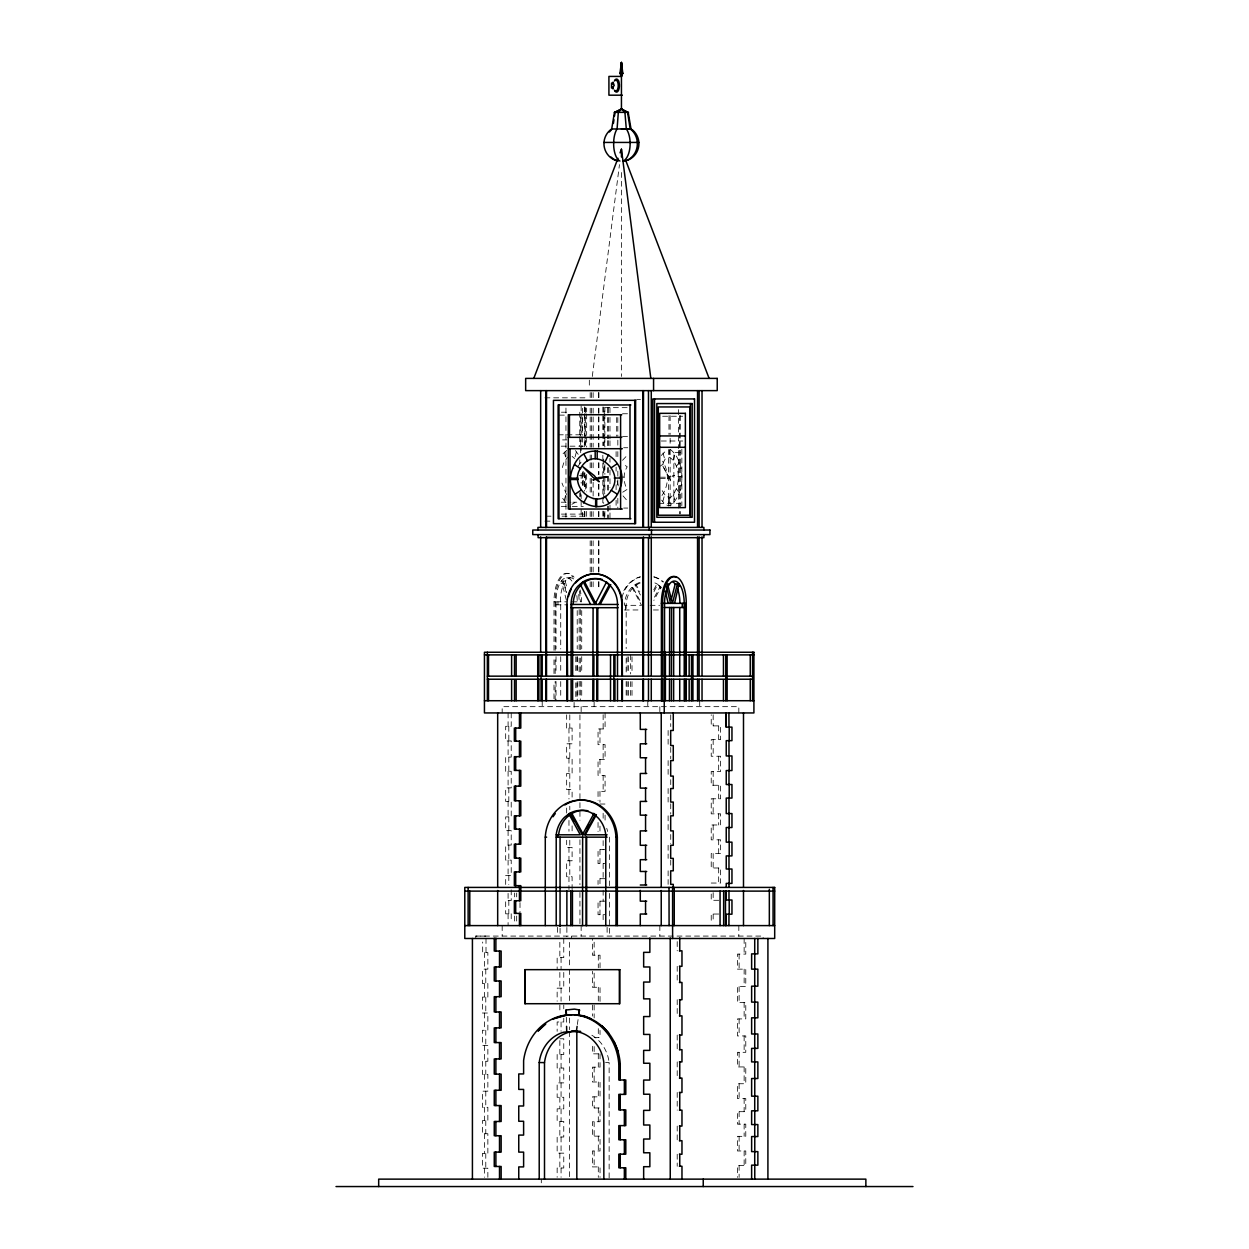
<?xml version="1.0" encoding="UTF-8"?>
<svg xmlns="http://www.w3.org/2000/svg" width="1249" height="1249" viewBox="0 0 1249 1249"><rect width="100%" height="100%" fill="white"/><g stroke="black" fill="none" stroke-linecap="round" stroke-linejoin="round"><path stroke-width="0.75" stroke-dasharray="5 3.75" d="M553.994 698.769L553.994 681.329M553.994 673.57L553.994 658.067M553.994 650.307L553.994 601.831A28.477 12.568 -90 0 1 572.854 577.163M555.165 700.72L555.165 681.329M555.165 673.57L555.165 658.067M555.181 650.307L555.181 601.831A28.477 12.568 -90 0 1 574.025 577.163M582.799 473.23L582.284 484.112M592.291 376.464L619.473 164.618M577.35 1024.508L578.412 1017.248M662.204 490.685L666.029 496.618L670.651 497.414C680.783 487.922 681.298 465.565 669.667 457.228L665.108 459.164L661.595 466.018M673.445 460.022L675.1 453.215M575.086 456.869L576.413 451.904M564.251 500.474L566.016 493.839M662.797 501.598L664.577 494.947M562.378 467.563L563.642 463.114L567.483 457.196M485.767 936.11L475.76 936.079L475.76 938.483M653.758 589.84L656.443 584.673L658.27 584.673L661.517 587.452M654.023 591.558L657.598 584.673L660.846 587.452L653.851 600.457M654.445 597.209L659.691 587.452L660.846 587.452M661.986 495.478C668.964 485.439 669.183 471.513 662.61 461.209M571.917 581.05A24.012 10.601 90 0 0 561.316 581.05L559.13 584.86A24.012 10.601 -90 0 0 556.024 601.831L556.024 648.934M563.237 584.86L564.158 583.252L560.052 583.252M661.236 455.479L667.122 449.624M676.396 466.345L679.347 462.317M578.115 466.127L581.05 462.146M563.08 453.668L569.076 448.36M622.517 460.319L627.279 455.229M631.994 587.452L630.792 588.466A23.84 21.405 -90 0 0 624.531 605.328L641.518 605.328L631.994 587.452L633.618 587.452M640.253 582.924A23.84 21.405 -90 0 0 636.865 584.673L632.431 588.466A23.84 21.405 -90 0 0 626.171 605.328L626.171 648.574M659.347 466.689L663.828 463.691M622.705 492.215L627.217 489.358C623.282 482.536 622.908 473.512 627.201 466.783L622.705 463.754M571.823 504.331L574.962 502.566M544.923 397.822L586.655 397.822M636.6 399.368L640.472 399.368M627.123 407.658L604.204 407.658L604.204 415.449M561.41 412.217L567.436 412.217M622.502 413.762L628.309 413.762M559.302 415.121L567.077 415.121M662.641 416.245L682.688 416.245M558.256 434.808L582.128 434.808L582.128 415.979M622.502 436.369L628.309 436.369M562.581 439.898L566.859 439.898M661.299 441.006L682.688 441.006M561.254 446.174L583.299 446.174M623.657 447.735L627.732 447.735M680.143 452.419L673.867 452.419L673.867 503.331M579.349 475.666L582.768 475.666M677.864 476.634L681.298 476.634M618.958 477.071L624.203 477.071M660.378 477.212L667.325 477.212M660.315 478.554L667.294 478.554M561.238 502.207L570.965 502.207M572.901 502.207L576.788 502.207M658.754 503.331L680.143 503.331M561.254 506.516L570.59 506.516M572.276 506.516L583.299 506.516M623.657 508.062L627.732 508.062M561.426 514.104L585.656 514.104M547.249 516.18L550.965 516.18M562.034 516.18L584.36 516.18M544.923 521.145L550.637 521.145M566.578 573.353L567.749 573.353M566.624 577.834L570.543 577.834M561.316 581.05L565.235 581.05A24.012 10.601 -90 0 1 575.836 581.05M640.394 595.008L635.038 584.673L636.865 584.673M553.994 601.831L555.181 601.831M556.024 601.831L566.796 601.831M572.089 601.831L581.519 601.831A24.012 10.601 -90 0 0 580.098 589.84M556.024 604.828L567.639 604.828M650.089 605.328L659.566 605.328M624.235 609.965L640.675 609.965M653.399 609.965L659.253 609.965M599.973 804.028L605.078 804.028M605.078 849.648L598.052 849.648L598.052 863.621L605.078 863.621M605.078 878.687L598.052 878.687L598.052 884.464M711.227 883.043L720.595 883.043L720.595 867.993L711.227 867.993L711.227 853.582L720.595 853.582L720.595 839.828L711.227 839.828L711.227 824.98L720.595 824.98L720.595 813.848L711.227 813.848L711.227 798.798L720.595 798.798L720.595 785.262L711.227 785.262L711.227 771.507L720.595 771.507L720.595 756.238L711.227 756.238L711.227 739.642L720.595 739.642L720.595 725.888L711.227 725.888L711.227 714.787M718.737 900.295L711.227 900.295L711.227 892.629M605.078 901.169L598.052 901.169L598.052 914.69L605.078 914.69M718.737 914.034L711.227 914.034L711.227 921.746M475.76 936.079L763.139 936.079L763.139 938.483M594.149 1037.466L600.035 1037.466L600.035 1030.394M559.849 1038.778L563.767 1038.778L563.767 1054.499L557.148 1054.499L557.148 1068.036L563.767 1068.036L563.767 1082.867L557.148 1082.867L557.148 1097.278L563.767 1097.278L563.767 1108.847L557.148 1108.847L557.148 1121.508L563.767 1121.508L563.767 1136.996L557.148 1136.996L557.148 1153.155L563.767 1153.155L563.767 1168.002L557.148 1168.002L557.148 1177.276M598.568 1053.844L592.416 1053.844L592.416 1044.742M605.609 1062.571L609.137 1062.571L609.137 1179.134M670.37 449.484C685.842 461.646 685.576 492.559 670.854 505.299L667.622 505.455L664.468 503.69L661.627 500.146M572.104 456.4L574.649 458.524M659.691 587.452L660.877 588.466M623.048 495.915L626.483 499.897M676.396 488.921L679.347 492.731M575.43 450.546L578.209 454.355M562.69 498.335L565.454 502.145M566.562 494.651L561.988 483.066M639.878 600.457L632.946 587.452L636.194 584.673L639.769 591.558M663.032 453.012L664.796 459.648M673.414 494.947L675.194 501.598M564.158 583.252L566.546 592.541M566.312 599.973L562.003 583.252L563.283 581.05L566.172 592.385M565.235 581.05L567.171 588.607M564.329 452.107L565.984 458.898M617.147 481.021L618.333 486.361M566.312 1017.248L566.531 1024.508M745.778 942.386L745.778 954.095L737.472 954.095L737.472 969.146L745.778 969.146L745.778 986.616L737.472 986.616L737.472 1002.541L745.778 1002.541L745.778 1018.919L737.472 1018.919L737.472 1035.936L745.778 1035.936L745.778 1052.314L737.472 1052.314L737.472 1066.943L745.778 1066.943L745.778 1083.742L737.472 1083.742L737.472 1098.589L745.778 1098.589L745.778 1111.688L737.472 1111.688L737.472 1124.131L745.778 1124.131L745.778 1136.34L737.472 1136.34L737.472 1150.969L745.778 1150.969L745.778 1165.379L737.472 1165.379L737.472 1177.417M744.139 938.483L744.139 954.095M744.139 969.146L744.139 986.616M744.139 1002.541L744.139 1018.919M744.139 1035.936L744.139 1052.314M744.139 1066.943L744.139 1083.742M744.139 1098.589L744.139 1111.688M744.139 1124.131L744.139 1136.34M744.139 1150.969L744.139 1165.379M739.111 954.095L739.111 969.146M739.111 986.616L739.111 1002.541M739.111 1018.919L739.111 1035.936M739.111 1052.314L739.111 1066.943M739.111 1083.742L739.111 1098.589M739.111 1111.688L739.111 1124.131M739.111 1136.34L739.111 1150.969M739.111 1165.379L739.111 1177.417M738.83 712.945L738.83 706.669L502.176 706.669L502.176 712.945M738.83 925.603L738.83 936.079M718.675 725.888L718.675 739.642M718.675 756.238L718.675 771.507M718.675 785.262L718.675 798.798M718.675 813.848L718.675 824.98M718.675 839.828L718.675 853.582M718.675 867.993L718.675 883.043M713.163 714.787L713.163 725.888M713.163 739.642L713.163 756.238M713.163 771.507L713.163 785.262M713.163 798.798L713.163 813.848M713.163 824.98L713.163 839.828M713.163 853.582L713.163 867.993M713.163 892.629L713.163 900.295M713.163 914.034L713.163 921.746M699.705 700.72L699.705 706.669M681.845 449.25L681.845 505.689M680.33 415.574L680.143 448.625M680.33 450.264L680.33 513.87M679.456 415.574L679.456 448.344M679.456 450.264L679.456 513.87M678.441 409.61L678.441 448.594M678.441 450.546L678.441 509.014M677.208 941.605L677.208 950.817M677.208 966.32L677.208 982.463M677.208 999.715L677.208 1015.859M677.208 1035.078L677.208 1049.691M677.208 1061.915L677.208 1078.074M677.208 1092.469L677.208 1110.158M677.208 1126.083L677.208 1140.712M677.208 1154.248L677.208 1166.254M670.729 714.881L670.729 726.575M670.729 747.417L670.729 758.721M670.729 779.641L670.729 786.761M670.729 803.794L670.729 814.098M670.729 834.488L670.729 843.481M670.729 860.155L670.729 867.274M670.135 415.652L670.135 434.48M670.135 438.258L670.135 445.831M670.135 449.671L670.135 506.126M669.495 449.515L669.495 457.243M669.245 497.586L669.245 505.377M668.98 415.652L668.98 434.48M668.73 497.648L668.73 505.392M668.496 449.562L668.402 506.126M668.121 730.478L668.121 745.544M668.121 760.594L668.121 776.097M668.121 788.541L668.121 802.061M668.121 815.816L668.121 830.882M668.121 845.292L668.121 858.375M668.121 870.818L668.121 884.354M659.847 706.669L659.847 712.945M659.847 925.603L659.847 936.079M647.794 700.72L647.794 706.669M632.01 656.787L632.01 673.976M632.01 681.611L632.01 698.8M630.651 654.882L630.651 673.976M630.651 681.611L630.651 698.8M628.481 656.787L628.481 673.976M628.481 681.611L628.481 698.8M627.123 656.787L627.123 673.976M627.123 681.611L627.123 698.8M626.171 658.239L626.171 673.679M626.171 681.408L626.171 698.784M625.499 605.328L625.499 609.965M621.44 172.518L621.44 376.449M617.833 417.541L617.833 436.369M617.833 440.148L617.833 445.831M617.833 451.623L617.833 459.413M617.833 471.092L617.833 486.657M617.833 498.335L617.833 508.062M616.678 417.541L616.678 436.369M616.1 451.623L616.1 457.462M616.1 467.188L616.1 471.092M616.1 484.706L616.1 490.545M616.1 500.287L616.1 508.062M609.98 407.658L609.98 415.449M609.98 417.4L609.98 438.852M609.98 440.788L609.98 446.642M609.98 458.336L609.98 462.239M609.98 470.03L609.98 487.578M609.98 505.111L609.98 510.966M609.98 512.917L609.98 518.757M609.621 837.158L609.621 885.65M609.621 893.41L609.621 926.383M609.621 928.319L609.621 936.079M608.435 407.861L608.435 415.574M608.435 417.494L608.435 438.711M608.435 440.632L608.435 446.408M608.435 467.61L608.435 490.748M608.435 506.157L608.435 517.726M607.576 407.861L607.576 415.574M607.576 417.494L607.576 438.711M607.576 440.632L607.576 446.408M607.576 467.61L607.576 490.748M607.576 506.157L607.576 517.726M607.108 927.351L607.108 936.079M605.078 712.945L605.078 728.948L598.052 728.948L598.052 744.669L605.078 744.669L605.078 759.501L598.052 759.501L598.052 775.442L605.078 775.442L605.078 791.366L598.052 791.366L598.052 800.422M605.078 815.097L605.078 820.624M604.875 408.048L604.875 411.951M604.875 413.903L604.875 435.339M604.875 437.291L604.875 447.048M604.875 464.597L604.875 474.339M604.875 476.291L604.875 493.839M604.875 511.387L604.875 517.242M604.204 417.4L604.204 438.852M604.204 440.788L604.204 446.642M604.204 466.127L604.204 473.933M604.204 481.724L604.204 493.417M604.204 512.917L604.204 518.757M603.704 407.08L603.704 445.612M603.704 459.101L603.704 474.526M603.704 476.447L603.704 503.425M603.704 511.138L603.704 516.914M603.142 714.709L603.142 728.948M603.142 744.669L603.142 759.501M603.142 775.442L603.142 791.366M603.142 813.255L603.142 820.624M603.142 840.655L603.142 849.648M603.142 863.621L603.142 878.687M603.142 890.256L603.142 901.169M603.142 914.69L603.142 921.965M602.845 407.08L602.845 445.612M602.845 455.245L602.845 461.037M602.845 462.957L602.845 478.367M602.845 480.303L602.845 503.425M602.845 511.138L602.845 516.914M599.973 728.948L599.973 744.669M599.973 759.501L599.973 775.442M599.973 791.366L599.973 802.217M599.973 826.104L599.973 831.584M599.973 849.648L599.973 863.621M599.973 878.687L599.973 884.464M599.973 901.169L599.973 914.69M600.035 967.741L600.035 955.188L592.416 955.188L592.416 938.483M600.035 1001.433L600.035 987.272L592.416 987.272L592.416 971.332M600.035 1053.844L600.035 1067.161L592.416 1067.161L592.416 1081.993L600.035 1081.993L600.035 1096.841L592.416 1096.841L592.416 1107.972L600.035 1107.972L600.035 1121.727L592.416 1121.727L592.416 1136.137L600.035 1136.137L600.035 1150.969L592.416 1150.969L592.416 1166.909L600.035 1166.909L600.035 1177.385M598.927 392.576L598.927 398.415M598.927 408.173L598.927 447.173M598.927 462.786L598.927 474.479M598.927 484.237L598.927 495.931M598.927 511.544L598.927 517.383M598.927 540.786L598.927 571.995M598.927 581.753L598.927 589.544M598.536 392.576L598.536 398.415M598.536 408.173L598.536 447.173M598.536 462.786L598.536 474.479M598.536 484.237L598.536 495.931M598.536 511.544L598.536 517.383M598.536 540.786L598.536 571.995M598.536 581.753L598.536 589.544M598.302 955.188L598.302 967.741M598.302 987.272L598.302 1001.433M598.302 1028.63L598.302 1037.466M598.302 1053.844L598.302 1067.161M598.302 1081.993L598.302 1096.841M598.302 1107.972L598.302 1121.727M598.302 1136.137L598.302 1150.969M598.302 1166.909L598.302 1177.385M598.052 822.451L598.052 831.584M594.118 702.203L594.118 706.669M594.149 942.199L594.149 955.188M594.149 973.112L594.149 987.272M594.149 1005.039L594.149 1017.951M594.149 1046.568L594.149 1053.844M594.149 1067.161L594.149 1081.993M594.149 1096.841L594.149 1107.972M594.149 1121.727L594.149 1136.137M594.149 1150.969L594.149 1166.909M593.134 392.576L593.134 398.415M593.134 408.173L593.134 447.173M593.134 462.786L593.134 470.576M593.134 482.286L593.134 499.834M593.134 511.544L593.134 517.383M593.134 540.786L593.134 571.995M593.134 581.753L593.134 589.544M592.416 1005.039L592.416 1016.108M591.558 392.576L591.558 398.415M591.558 408.173L591.558 447.173M591.558 454.979L591.558 460.834M591.558 462.786L591.558 470.576M591.558 478.383L591.558 493.979M591.558 511.544L591.558 517.383M591.558 540.786L591.558 571.995M591.558 581.753L591.558 587.592M590.184 392.576L590.184 398.415M590.184 408.173L590.184 447.173M590.184 454.979L590.184 460.834M590.184 462.786L590.184 470.576M590.184 478.383L590.184 493.979M590.184 511.544L590.184 517.383M590.184 540.786L590.184 571.995M590.184 581.753L590.184 587.592M589.325 380.149L589.325 388.876M586.655 408.048L586.655 411.951M586.655 413.903L586.655 435.339M586.655 437.291L586.655 447.048M586.655 474.339L586.655 491.887M586.655 511.387L586.655 517.242M585.656 407.767L585.656 415.495M585.656 417.431L585.656 438.696M585.656 440.632L585.656 446.439M585.656 475.432L585.656 490.904M584.891 407.455L584.891 411.311M584.891 413.232L584.891 445.987M584.891 472.965L584.891 490.311M584.891 511.512L584.891 517.289M584.345 406.877L584.36 446.783M584.345 472.715L584.36 491.122M584.345 511.45L584.345 517.273M583.299 471.482L583.299 487.048M582.596 408.236L582.596 435.23M582.596 437.15L582.596 446.783M582.596 471.841L582.596 487.266M582.596 512.324L582.596 516.18M581.722 610.574L581.722 648.934M581.722 656.599L581.722 673.867M581.722 681.532L581.722 698.8M581.144 405.831L581.144 411.639M581.144 413.575L581.144 434.839M581.144 436.775L581.144 452.232M581.144 473.496L581.144 483.16M581.144 494.76L581.144 498.632M581.144 500.568L581.144 514.104M581.144 706.669L581.144 712.945M581.144 925.603L581.144 936.079M580.676 417.025L580.676 436.088M580.676 439.898L580.676 445.737M580.676 447.688L580.676 453.528M580.676 492.481L580.676 496.368M580.317 609.59L580.317 650.307M580.317 658.067L580.317 673.57M580.317 681.329L580.317 700.72M579.942 714.881L579.942 800.734M579.942 802.685L579.942 820.25M579.942 839.765L579.942 884.635M579.942 892.442L579.942 923.651M579.77 412.217L579.77 434.808M579.77 436.713L579.77 446.174M579.77 459.804L579.77 463.691M579.77 492.887L579.77 496.774M579.146 609.59L579.146 650.307M579.146 658.067L579.146 673.57M579.146 681.329L579.146 698.769M577.21 610.574L577.21 648.934M577.21 656.599L577.21 673.867M577.21 681.532L577.21 700.72M577.022 656.818L577.022 674.226M577.022 682.797L577.022 697.129M575.773 656.818L575.773 674.226M575.773 682.797L575.773 697.129M574.103 702.453L574.103 711.196M572.104 797.112L572.104 789.633L566.656 789.633L566.656 773.474L572.104 773.474L572.104 758.19L566.656 758.19L566.656 743.795L572.104 743.795L572.104 728.073L566.656 728.073L566.656 714.834M572.104 825.854L572.104 831.256M572.104 889.6L572.104 876.72L566.656 876.72L566.656 860.78L572.104 860.78L572.104 847.462L566.656 847.462L566.656 840.265M571.589 936.079L571.589 938.483M569.794 714.834L569.794 728.073M569.794 743.795L569.794 758.19M569.794 773.474L569.794 789.633M569.794 806.261L569.794 809.805M569.794 840.265L569.794 847.462M569.794 860.78L569.794 876.72M569.403 942.371L569.403 967.6M569.403 969.536L569.403 1000.59M569.403 1018.06L569.403 1029.691M569.403 1031.643L569.403 1177.183M568.966 728.073L568.966 743.795M568.966 758.19L568.966 773.474M568.966 789.633L568.966 798.985M568.966 820.452L568.966 831.256M568.966 847.462L568.966 860.78M568.966 876.72L568.966 889.6M566.656 808.041L566.656 813.349M566.874 927.445L566.874 936.641M565.953 408.048L565.953 517.242M563.767 938.483L563.767 957.577L557.148 957.577L557.148 968.709M563.767 972.425L563.767 988.146L557.148 988.146L557.148 1001.214M563.767 1004.945L563.767 1008.739M563.767 1018.185L563.767 1021.979L557.148 1021.979L557.148 1031.315M561.066 957.577L561.066 968.709M561.066 988.146L561.066 1001.214M561.066 1021.979L561.066 1031.315M561.066 1054.499L561.066 1068.036M561.066 1082.867L561.066 1097.278M561.066 1108.847L561.066 1121.508M561.066 1136.996L561.066 1153.155M561.066 1168.002L561.066 1177.276M560.723 604.828L560.723 648.934M560.723 656.599L560.723 673.867M560.723 681.532L560.723 698.8M560.067 928.319L560.067 936.079M559.849 942.308L559.849 957.577M559.849 972.425L559.849 988.146M559.849 1004.945L559.849 1012.517M559.849 1040.526L559.849 1054.499M559.849 1068.036L559.849 1082.867M559.849 1097.278L559.849 1108.847M559.849 1121.508L559.849 1136.996M559.849 1153.155L559.849 1168.002M557.975 601.831L557.975 604.828M557.554 927.351L557.554 936.079M556.024 656.599L556.024 673.867M556.024 681.532L556.024 700.72M542.207 700.72L542.207 706.669M541.301 1179.134L541.301 1182.834M520.006 902.621L520.006 912.192M516.68 893.035L516.68 896.876M516.68 916.032L516.68 921.778M514.65 893.035L514.65 896.876M514.65 916.032L514.65 921.778M511.216 712.945L511.216 726.325L505.673 726.325L505.673 740.954L511.216 740.954L511.216 757.097L505.673 757.097L505.673 771.289L511.216 771.289L511.216 787.885L505.673 787.885L505.673 801.421L511.216 801.421L511.216 816.908L505.673 816.908L505.673 830.663L511.216 830.663L511.216 845.073L505.673 845.073L505.673 860.124L511.216 860.124L511.216 875.627L505.673 875.627L505.673 884.511M511.216 889.85L511.216 900.513L505.673 900.513L505.673 913.815L511.216 913.815L511.216 922.246M508.811 726.325L508.811 740.954M508.811 757.097L508.811 771.289M508.811 787.885L508.811 801.421M508.811 816.908L508.811 830.663M508.811 845.073L508.811 860.124M508.811 875.627L508.811 884.511M508.811 900.513L508.811 913.815M508.093 712.945L508.093 726.325M508.093 740.954L508.093 757.097M508.093 771.289L508.093 787.885M508.093 801.421L508.093 816.908M508.093 830.663L508.093 845.073M508.093 860.124L508.093 875.627M508.093 893.394L508.093 900.513M508.093 913.815L508.093 925.603M502.176 925.603L502.176 936.079M487.859 1177.307L487.859 1168.221L482.457 1168.221L482.457 1153.373L487.859 1153.373L487.859 1133.733L482.457 1133.733L482.457 1120.634L487.859 1120.634L487.859 1107.317L482.457 1107.317L482.457 1091.173L487.859 1091.173L487.859 1074.359L482.457 1074.359L482.457 1061.26L487.859 1061.26L487.859 1045.554L482.457 1045.554L482.457 1030.269L487.859 1030.269L487.859 1013.033L482.457 1013.033L482.457 997.092L487.859 997.092L487.859 983.556L482.457 983.556L482.457 969.146L487.859 969.146L487.859 952.565L482.676 952.565L482.676 942.011M486.002 938.483L486.002 952.565M485.783 969.146L485.783 983.556M485.783 997.092L485.783 1013.033M485.783 1030.269L485.783 1045.554M485.783 1061.26L485.783 1074.359M485.783 1091.173L485.783 1107.317M485.783 1120.634L485.783 1133.733M485.783 1153.373L485.783 1168.221M484.534 952.565L484.534 969.146M484.534 983.556L484.534 997.092M484.534 1013.033L484.534 1030.269M484.534 1045.554L484.534 1061.26M484.534 1074.359L484.534 1091.173M484.534 1107.317L484.534 1120.634M484.534 1133.733L484.534 1153.373M484.534 1168.221L484.534 1177.307M591.839 1035.218A36.346 32.615 -90 0 1 609.137 1062.571M606.733 828.29A27.821 24.964 -90 0 1 607.623 831.491M576.851 595.617A24.012 10.601 -90 0 1 577.21 601.831M653.617 576.866A29.461 26.448 -90 0 1 662.86 581.956M623.876 590.59A29.461 26.448 -90 0 1 639.925 576.866M579.364 590.933A28.477 12.568 -90 0 1 580.317 601.831M560.333 601.831A24.012 10.601 -90 0 1 563.44 584.86M654.882 582.924A23.84 21.405 -90 0 1 658.27 584.673M654.289 576.866A29.461 26.448 -90 0 1 663.547 581.956M621.908 597.709A29.461 26.448 -90 0 1 640.596 576.866M635.038 584.673A23.84 21.405 -90 0 1 640.206 582.299M578.709 594.462A28.477 12.568 -90 0 1 579.146 601.831M670.276 476.134L667.388 478.523L674.694 475.323L670.276 476.134M670.401 480.225L662.516 465.44L670.401 480.225"/><path stroke-width="1.5" d="M582.549 925.603L582.643 837.158M596.741 700.72L596.757 679.394M596.772 675.522L596.835 607.701M597.709 700.72L597.725 679.394M597.725 675.522L597.803 607.701M664.546 652.165L664.546 603.361A22.295 9.836 90 0 1 667.434 587.592L669.464 584.048A22.295 9.836 -90 0 1 679.3 584.048L681.345 587.592A22.295 9.836 -90 0 1 684.218 603.361L684.218 675.459M673.633 700.72L673.648 679.347M673.648 675.459L673.695 607.498M669.464 700.72L669.511 679.347M669.526 675.459L669.667 607.498M671.431 700.72L671.478 679.347M671.478 675.459L671.634 607.498M592.791 700.72L592.853 679.394M592.869 675.522L593.103 607.701M593.743 700.72L593.821 679.394M593.837 675.522L593.899 656.147M726.169 925.603L726.231 914.19L731.961 914.19L731.961 899.998L726.231 899.998L726.231 890.771M728.916 925.603L728.979 914.19M622.002 71.49L621.44 62.45L619.941 73.301L621.44 76.423L622.814 73.301L621.44 62.45L621.44 76.423L608.919 76.423L608.919 95.189L622.314 95.189M566.265 1015.437L566.109 1009.973L574.415 1009.114L579.458 1009.973L578.755 1015.156L584.032 1015.859L591.074 1018.794M576.304 1031.783L577.1 1026.335M578.677 1015.437L579.458 1009.973M613.4 123.417L613.962 119.732M614.524 116.048L615.07 112.363L621.44 109.053L628.2 112.363L631.026 129.006L632.915 130.286A17.72 17.47 90 0 1 627.107 160.418M618.083 161.043A17.72 17.47 90 0 1 611.698 128.928L614.446 112.363L621.44 109.053L627.591 112.363L630.167 129.006L631.9 130.286A17.72 15.909 90 0 1 637.318 142.433A17.72 15.909 -90 0 1 623.907 161.152M621.44 76.423L622.111 73.301M674.538 603.361L678.519 586.093L677.348 584.048L672.43 603.361L667.512 584.048L669.464 584.048M671.166 599.848L675.194 584.048A22.295 9.836 90 0 0 672.821 581.831M533.776 378.4L617.958 158.311M620.05 152.846L621.44 149.209L650.838 378.4M611.214 490.311C625.562 471.107 594.524 444.878 581.144 467.407C566.796 486.626 597.834 512.855 611.214 490.311L617.24 494.136M605.25 461.427L608.606 454.62M598.802 604.454L609.418 584.563L606.483 582.05L594.883 604.454L583.267 582.05L580.332 584.563L590.605 604.454M600.144 604.454L610.761 584.563M583.58 503.004L587.202 496.353M556.211 925.603L556.211 834.8A27.821 24.964 90 0 1 564.439 817.346L569.388 813.536L571.901 813.536L583.486 834.8L582.331 834.8L593.931 813.536L595.351 814.629L584.282 834.8L607.108 834.8M587.061 828.259L588.841 824.98M585.344 834.8L596.413 814.629M538.475 1030.737L545.563 1024.118M621.44 62.45L621.44 109.053L618.317 112.363L617.084 128.928A17.72 7.822 -90 0 0 613.774 140.231L613.649 144.853A17.72 7.822 90 0 0 619.941 161.043M606.483 582.05L605.906 582.05A25.87 23.216 90 0 0 582.69 582.05L577.881 586.171A25.87 23.216 -90 0 0 571.09 604.454L571.09 675.522M574.025 821.358L570.371 814.629L566.843 817.346A27.821 24.964 -90 0 0 558.615 834.8M611.245 467.751L617.24 463.707M575.196 494.136L581.191 490.092M555.43 1018.294L566.546 1015.156L566.109 1009.973M580.707 1031.409A36.346 32.615 -90 0 0 576.819 1031.143L563.799 1032.174A36.346 32.615 -90 0 0 539.209 1062.571L539.209 1179.134M619.926 73.301L622.97 73.301M620.566 109.053L622.314 109.053M614.367 112.363L628.528 112.363M611.573 128.975L631.307 128.975M603.954 142.433L638.942 142.433M630.854 404.973L558.116 404.973L558.116 518.694L630.854 518.694M621.752 414.73L568.295 414.73L568.295 509.03L622.33 509.03M659.659 435.932L685.373 435.932M568.295 437.337L621.752 437.337M659.659 447.298L685.373 447.298M568.295 448.703L622.33 448.703M614.227 478.039L621.221 478.039M571.105 478.18L578.053 478.18M571.136 479.522L578.131 479.522M582.69 582.05L584.719 582.05A25.87 23.216 90 0 1 602.33 579.474M675.194 584.048L679.3 584.048M579.755 584.563L581.878 584.563L580.004 586.171A25.87 23.216 -90 0 0 573.213 604.454M678.519 586.093L680.486 586.093M661.392 675.397L661.392 603.361L662.563 603.361A26.854 11.85 90 0 1 674.413 576.523A26.854 11.85 90 0 1 686.263 603.361L686.263 675.397M663.422 603.361L684.218 603.361M686.263 603.361L685.077 603.361L685.077 675.397M566.968 675.693L566.968 604.454L567.546 675.693M571.09 604.454L618.083 604.454M566.968 604.454A30.554 27.416 90 0 1 594.399 573.9A30.554 27.416 90 0 1 621.815 604.454L622.392 675.693M664.249 607.498L684.218 607.498M571.09 607.701L618.083 607.701M484.44 654.882L753.912 654.882M487.36 676.162L663.078 676.162M665.014 676.162L752.569 676.162M487.36 679.222L663.078 679.222M665.014 679.222L752.569 679.222M484.44 700.72L753.912 700.72M726.231 727.121L726.231 712.945L726.231 727.121L731.961 727.121L731.961 740.657L726.231 740.657L726.231 755.942L731.961 755.942L731.961 770.555L726.231 770.555L726.231 784.528L731.961 784.528L731.961 798.064L726.231 798.064L726.231 813.567L731.961 813.567L731.961 827.525L726.231 827.525L726.231 842.154L731.961 842.154L731.961 855.908L726.231 855.908L726.231 869.007L731.961 869.007L731.961 883.402L726.231 883.402L726.231 887.087M646.717 729.385L640.284 729.385L640.284 712.945M646.717 743.795L640.284 743.795L640.284 757.753L646.717 757.753M646.717 773.474L640.284 773.474L640.284 788.103L646.717 788.103M646.717 801.421L640.284 801.421L640.284 815.16L646.717 815.16M569.388 813.536A27.821 24.964 -90 0 1 592.588 813.536L593.931 813.536M567.967 814.629L570.371 814.629M594.009 814.629L595.351 814.629M646.717 830.882L640.284 830.882L640.284 845.292L646.717 845.292M556.211 834.8L580.285 834.8L569.31 814.629L570.746 813.536L582.331 834.8M545.282 925.603L545.282 837.158L546.625 837.158M556.211 837.158L607.108 837.158M545.282 837.158A39.468 35.425 -90 0 1 580.644 800.047A39.468 35.425 -90 0 1 615.991 837.158L617.334 837.158L617.334 925.603M646.717 859.687L640.284 859.687L640.284 871.474L646.717 871.474M640.284 885.01L646.717 885.01M464.784 891.115L774.692 891.115M646.717 901.169L640.284 901.169L640.284 890.396M646.717 914.034L640.284 914.034L640.284 925.603M464.784 925.603L774.692 925.603M679.425 950.817L681.97 950.817L681.97 966.32L679.425 966.32M679.425 982.463L681.97 982.463L681.97 999.715L679.425 999.715M679.425 1015.859L681.97 1015.859L681.97 1035.078L679.425 1035.078M679.425 1049.691L681.97 1049.691L681.97 1061.915L679.425 1061.915M539.209 1062.571L544.502 1062.571A36.346 32.615 90 0 1 576.819 1031.143L576.819 1179.134M518.757 1179.134L518.757 1166.909L523.612 1166.909L523.612 1152.124L518.757 1152.124L518.757 1135.091L523.612 1135.091L523.612 1121.274L518.757 1121.274L518.757 1105.989L523.612 1105.989L523.612 1089.425L518.757 1089.425L518.757 1073.937L523.612 1073.937L523.612 1060.604A53.379 47.899 -90 0 1 572.604 1014.797A53.379 47.899 -90 0 1 618.801 1064.086L620.253 1064.086L620.253 1079.979M679.425 1078.074L681.97 1078.074L681.97 1092.469L679.425 1092.469M679.425 1110.158L681.97 1110.158L681.97 1126.083L679.425 1126.083M679.425 1140.712L681.97 1140.712L681.97 1154.248L679.425 1154.248M679.425 1166.254L681.97 1166.254L681.97 1179.134M336.012 1186.55L912.988 1186.55M621.362 128.975L630.167 129.006M571.527 1031.143L579.255 1032.174A36.346 32.615 90 0 1 603.845 1062.571L603.845 1179.134M574.602 464.659L580.582 468.64M601.831 1025.71L608.638 1032.954M592.588 813.536L597.537 817.346A27.821 24.964 -90 0 1 605.765 834.8L605.765 925.603M605.906 582.05L610.714 586.171A25.87 23.216 -90 0 1 617.506 604.454L617.506 675.522M621.44 109.053L624.922 112.363L626.295 128.928A17.72 8.696 90 0 1 629.964 147.148A17.72 8.696 90 0 1 623.11 161.043M584.048 454.417L587.639 461.037M605.172 496.353L608.778 503.004M584.719 582.05L596.319 604.454M614.086 1041.525L618.099 1051.408M625.624 160.122L709.12 378.4M666.326 586.093L670.557 603.361M665.249 591.277L668.215 603.361M566.578 1026.335L566.734 1031.783M728.916 712.945L728.979 727.121M865.869 1186.55L865.869 1179.134L378.681 1179.134L378.681 1186.55M773.069 887.414L773.069 925.603M769.337 889.319L769.337 925.603M767.916 938.483L767.916 1179.134M757.862 938.483L757.862 953.877L751.633 953.877L751.633 969.146L757.862 969.146L757.862 986.179L751.633 986.179L751.633 1002.104L757.862 1002.104L757.862 1017.826L751.633 1017.826L751.633 1033.985L757.862 1033.985L757.862 1048.379L751.633 1048.379L751.633 1061.915L757.862 1061.915L757.862 1078.511L751.633 1078.511L751.633 1096.185L757.862 1096.185L757.862 1110.814L751.633 1110.814L751.633 1124.568L757.862 1124.568L757.862 1136.559L751.633 1136.559L751.633 1151.625L757.862 1151.625L757.862 1165.161L751.633 1165.161L751.633 1179.134M754.771 953.877L754.771 969.146M754.771 986.179L754.771 1002.104M754.771 1017.826L754.771 1033.985M754.771 1048.379L754.771 1061.915M754.771 1078.511L754.771 1096.185M754.771 1110.814L754.771 1124.568M754.771 1136.559L754.771 1151.625M754.771 1165.161L754.771 1179.134M754.724 938.483L754.724 953.877M754.724 969.146L754.724 986.179M754.724 1002.104L754.724 1017.826M754.724 1033.985L754.724 1048.379M754.724 1061.915L754.724 1078.511M754.724 1096.185L754.724 1110.814M754.724 1124.568L754.724 1136.559M754.724 1151.625L754.724 1165.161M752.569 652.259L752.569 700.72M750.243 654.882L750.243 676.162M750.243 679.222L750.243 700.72M743.498 712.945L743.498 886.587M743.498 890.49L743.498 925.603M729.213 727.121L729.213 740.657M729.213 755.942L729.213 770.555M729.213 784.528L729.213 798.064M729.213 813.567L729.213 827.525M729.213 842.154L729.213 855.908M729.213 869.007L729.213 883.402M729.213 899.998L729.213 914.19M728.979 740.657L728.979 755.942M728.979 770.555L728.979 784.528M728.979 798.064L728.979 813.567M728.979 827.525L728.979 842.154M728.979 855.908L728.979 869.007M728.979 883.402L728.979 887.087M728.979 890.771L728.979 899.998M727.137 654.882L727.137 700.72M725.778 654.882L725.778 700.72M725.482 891.115L725.482 925.603M723.655 891.115L723.655 925.603M723.452 654.882L723.452 675.881M723.452 679.706L723.452 700.72M720.064 891.115L720.064 925.603M703.89 530.029L703.89 527.406L537.929 527.406L537.929 530.029M703.89 534.603L703.89 537.663L538.116 537.663L538.116 534.603M703.234 1179.134L703.234 1186.55M702.032 390.625L702.032 527.14M702.032 536.883L702.032 675.366M702.032 679.269L702.032 700.72M699.112 390.625L699.112 527.14M699.112 536.883L699.112 675.366M699.112 679.269L699.112 700.72M697.551 390.625L697.551 527.14M697.551 536.883L697.551 675.366M697.551 679.269L697.551 700.72M692.93 654.882L692.93 700.72M691.478 654.882L691.478 700.72M690.416 403.568L690.416 517.289M689.151 654.882L689.151 675.881M689.151 679.706L689.151 700.72M686.263 679.3L686.263 700.72M685.077 679.3L685.077 700.72M684.218 679.347L684.218 700.72M682.266 603.361L682.266 607.498M679.721 607.498L679.721 675.459M679.721 679.347L679.721 700.72M679.753 937.921L679.753 950.817M679.753 966.32L679.753 982.463M679.753 999.715L679.753 1015.859M679.753 1035.078L679.753 1049.691M679.753 1061.915L679.753 1078.074M679.753 1092.469L679.753 1110.158M679.753 1126.083L679.753 1140.712M679.753 1154.248L679.753 1166.254M674.241 887.414L674.241 925.603M673.273 712.945L673.273 730.478L670.682 730.478L670.682 745.544L673.273 745.544L673.273 760.594L670.682 760.594L670.682 776.097L673.273 776.097L673.273 788.541L670.682 788.541L670.682 802.061L673.273 802.061L673.273 815.816L670.682 815.816L670.682 830.882L673.273 830.882L673.273 845.292L670.682 845.292L670.682 858.375L673.273 858.375L673.273 870.818L670.682 870.818L670.682 884.354L673.273 884.354L673.273 887.852M672.602 887.414L672.602 938.483M670.245 938.015L670.245 1179.134M669.011 887.414L669.089 925.603M665.405 652.259L665.405 700.72M664.249 652.259L664.249 712.945M662.563 603.361L662.563 675.397M662.563 679.3L662.563 700.72M661.923 652.259L661.923 700.72M661.392 679.3L661.392 700.72M661.236 712.945L661.236 886.587M661.236 890.49L661.236 925.603M654.538 398.931L654.538 522.254M653.57 378.4L653.57 390.625M651.275 390.625L651.275 527.14M651.463 530.029L651.463 534.603M651.275 536.883L651.275 675.366M651.275 679.269L651.275 700.72M649.855 938.077L649.855 952.347L643.657 952.347L643.657 966.976L649.855 966.976L649.855 982.057L643.657 982.057L643.657 998.857L649.855 998.857L649.855 1016.545L643.657 1016.545L643.657 1034.437L649.855 1034.437L649.855 1050.393L643.657 1050.393L643.657 1063.258L649.855 1063.258L649.855 1080.057L643.657 1080.057L643.657 1094.233L649.855 1094.233L649.855 1110.377L643.657 1110.377L643.657 1125.006L649.855 1125.006L649.855 1139.026L643.657 1139.026L643.657 1152.78L649.855 1152.78L649.855 1166.691L643.657 1166.691L643.657 1179.134M649.183 527.406L649.183 530.029M649.371 534.603L649.371 537.663M648.481 390.625L648.481 526.828M648.481 537.663L648.481 675.475M648.481 679.362L648.481 700.72M645.561 729.385L645.561 743.795M645.561 757.753L645.561 773.474M645.561 788.103L645.561 801.421M645.561 815.16L645.561 830.882M645.561 845.292L645.561 859.687M645.561 871.474L645.561 885.01M645.561 901.169L645.561 914.034M643.485 390.625L643.485 527.14M643.485 536.883L643.485 675.366M643.485 679.269L643.485 700.72M642.798 390.625L642.798 526.828M642.798 675.475L642.798 537.663L545.938 537.445L545.938 675.444M642.798 679.362L642.798 700.72M634.726 400.336L634.726 523.659M629.996 404.973L629.996 518.694M625.796 1179.134L625.796 1167.784L618.801 1167.784L618.801 1154.17L625.796 1154.17L625.796 1139.759L618.801 1139.759L618.801 1125.614L625.796 1125.614L625.796 1109.893L618.801 1109.893L618.801 1094.389L625.796 1094.389L625.796 1079.979L618.801 1079.979L618.801 1064.086M624.359 1079.979L624.359 1094.389M624.359 1109.893L624.359 1125.614M624.359 1139.759L624.359 1154.17M624.359 1167.784L624.359 1179.134M622.392 679.534L622.392 700.72M621.815 604.454L621.815 675.693M621.815 679.534L621.815 700.72M621.44 149.209L621.44 156.984M620.597 414.73L620.597 509.03M620.253 1094.389L620.253 1109.893M620.253 1125.614L620.253 1139.759M620.253 1154.17L620.253 1167.784M619.348 969.661L619.348 1003.712M617.506 679.394L617.506 700.72M615.991 837.158L615.991 925.603M614.976 654.882L614.976 675.881M614.976 679.706L614.976 700.72M613.821 654.882L613.821 700.72M610.527 654.882L610.527 700.72M597.194 450.92L597.194 458.648M596.679 498.991L596.679 506.782M595.632 499.054L595.632 506.797M595.18 450.967L595.18 458.773M586.655 837.158L586.655 925.603M586.078 837.158L586.078 925.603M572.635 607.701L572.635 675.522M572.635 679.394L572.635 700.72M572.432 891.115L572.432 925.603M571.667 604.454L571.667 607.701M571.09 679.394L571.09 700.72M570.793 891.115L570.793 925.603M570.028 448.703L570.028 509.03M569.45 414.73L569.45 437.337M567.546 679.534L567.546 700.72M566.968 679.534L566.968 700.72M566.874 891.115L566.874 925.603M560.067 837.158L560.067 926.383M558.974 404.973L558.974 518.694M557.554 834.8L557.554 837.158M546.516 390.625L546.516 527.14M546.516 536.883L546.516 675.366M546.516 679.269L546.516 700.72M545.938 390.625L545.938 527.781M545.938 679.331L545.938 700.72M544.502 1062.571L544.502 1179.134M542.207 654.882L542.207 675.881M542.207 679.706L542.207 700.72M541.051 654.882L541.051 700.72M540.661 390.625L540.661 527.14M540.661 536.883L540.661 651.962M538.881 654.882L538.881 675.881M538.881 679.706L538.881 700.72M537.726 654.882L537.726 700.72M525.22 969.661L525.22 1003.712M520.786 712.945L520.786 728.073L514.354 728.073L514.354 741.172L520.786 741.172L520.786 756.675L514.354 756.675L514.354 770.414L520.786 770.414L520.786 786.136L514.354 786.136L514.354 800.765L520.786 800.765L520.786 815.816L514.354 815.816L514.354 829.133L520.786 829.133L520.786 844.199L514.354 844.199L514.354 858.157L520.786 858.157L520.786 871.911L514.354 871.911L514.354 885.666L520.786 885.666L520.786 900.732L514.354 900.732L514.354 913.394L520.786 913.394L520.786 925.603M519.443 712.945L519.443 728.073M519.443 741.172L519.443 756.675M519.443 770.414L519.443 786.136M519.443 800.765L519.443 815.816M519.443 829.133L519.443 844.199M519.443 858.157L519.443 871.911M519.443 885.666L519.443 900.732M519.443 913.394L519.443 925.603M516.149 654.882L516.149 675.881M516.149 679.706L516.149 700.72M515.696 728.073L515.696 741.172M515.696 756.675L515.696 770.414M515.696 786.136L515.696 800.765M515.696 815.816L515.696 829.133M515.696 844.199L515.696 858.157M515.696 871.911L515.696 885.666M515.696 900.732L515.696 913.394M514.526 654.882L514.526 675.881M514.526 679.706L514.526 700.72M511.606 654.882L511.606 675.881M511.606 679.706L511.606 700.72M501.146 1179.134L501.146 1166.472L494.261 1166.472L494.261 1152.109L501.146 1152.109L501.146 1135.731L494.261 1135.731L494.261 1121.493L501.146 1121.493L501.146 1105.568L494.261 1105.568L494.261 1090.283L501.146 1090.283L501.146 1074.124L494.261 1074.124L494.261 1058.949L501.146 1058.949L501.146 1042.572L494.261 1042.572L494.261 1027.896L501.146 1027.896L501.146 1011.955L494.261 1011.955L494.261 996.686L501.146 996.686L501.146 980.98L494.261 980.98L494.261 966.976L501.146 966.976L501.146 951.051L494.261 951.051L494.261 938.14M499.506 951.051L499.506 966.976M499.506 980.98L499.506 996.686M499.506 1011.955L499.506 1027.896M499.506 1042.572L499.506 1058.949M499.506 1074.124L499.506 1090.283M499.506 1105.568L499.506 1121.493M499.506 1135.731L499.506 1152.109M499.506 1166.472L499.506 1179.134M497.68 712.945L497.68 886.587M497.68 890.49L497.68 925.603M495.884 938.14L495.884 951.051M495.884 966.976L495.884 980.98M495.884 996.686L495.884 1011.955M495.884 1027.896L495.884 1042.572M495.884 1058.949L495.884 1074.124M495.884 1090.283L495.884 1105.568M495.884 1121.493L495.884 1135.731M495.884 1152.109L495.884 1166.472M488.515 654.882L488.515 676.162M488.515 679.222L488.515 700.72M487.36 652.259L487.36 700.72M472.419 938.483L472.419 1179.134M469.78 891.115L469.78 925.603M468.125 887.414L468.141 925.603M538.038 1031.05A53.379 47.899 90 0 1 545.672 1023.899M552.948 1019.403A53.379 47.899 90 0 1 560.848 1016.358M562.456 1015.952A53.379 47.899 90 0 1 572.12 1014.766M574.056 1014.797A53.379 47.899 90 0 1 620.253 1064.086M571.901 813.536A27.821 24.964 -90 0 1 587.998 810.804M553.026 816.784A39.468 35.425 90 0 1 555.243 813.645M564.891 804.949A39.468 35.425 90 0 1 617.334 837.158M575.586 582.846A30.554 27.416 -90 0 1 605.468 576.226A30.554 27.416 -90 0 1 622.392 604.454M568.482 596.554A30.554 27.416 -90 0 1 571.23 589.185M661.392 603.361A26.854 11.85 -90 0 1 676.302 577.428M677.614 589.028A22.295 9.836 -90 0 1 679.909 603.361M617.037 160.668A17.72 15.909 -90 0 1 610.995 156.999M609.45 132.004A17.72 15.909 -90 0 1 611.448 129.849M613.056 86.665L613.04 89.007L612.572 87.102L611.526 88.07L611.542 83.027L612.572 84.011L613.056 82.122L614.211 85.588L613.056 86.665M572.651 468.609C559.505 500.303 607.56 524.439 619.707 489.124C632.853 457.431 584.797 433.294 572.651 468.609M598.802 477.54L592.9 479.928L607.779 476.728L598.802 477.54M717.223 378.4L525.657 378.4L525.657 390.625L717.223 390.625L717.223 378.4M694.522 398.931L652.79 398.931L652.79 522.254L694.522 522.254L694.522 398.931M635.6 400.336L553.448 400.336L553.448 523.659L635.6 523.659L635.6 400.336M692.18 403.568L656.833 403.568L656.833 517.289L692.18 517.289L692.18 403.568M689.979 406.955L658.285 406.955L658.285 515.212L689.979 515.212L689.979 406.955M685.373 413.341L659.659 413.341L659.659 507.625L685.373 507.625L685.373 413.341M709.932 530.029L532.761 530.029L532.761 534.603L709.932 534.603L709.932 530.029M753.912 652.259L484.44 652.259L484.44 712.945L753.912 712.945L753.912 652.259M774.692 887.414L464.784 887.414L464.784 938.483L774.692 938.483L774.692 887.414M619.832 969.661L524.752 969.661L524.752 1003.712L619.832 1003.712L619.832 969.661M599.052 481.63L592.932 477.29L583.002 466.829L594.227 475.604L599.052 481.63M618.567 80.951A6.542 2.888 90 0 0 614.477 80.951A5.511 2.436 90 0 1 617.631 81.966A5.511 2.436 90 0 1 617.631 89.194A5.511 2.436 90 0 1 614.477 90.209A6.542 2.888 90 0 0 618.567 90.209A6.542 2.888 90 0 0 618.567 80.951"/></g></svg>
